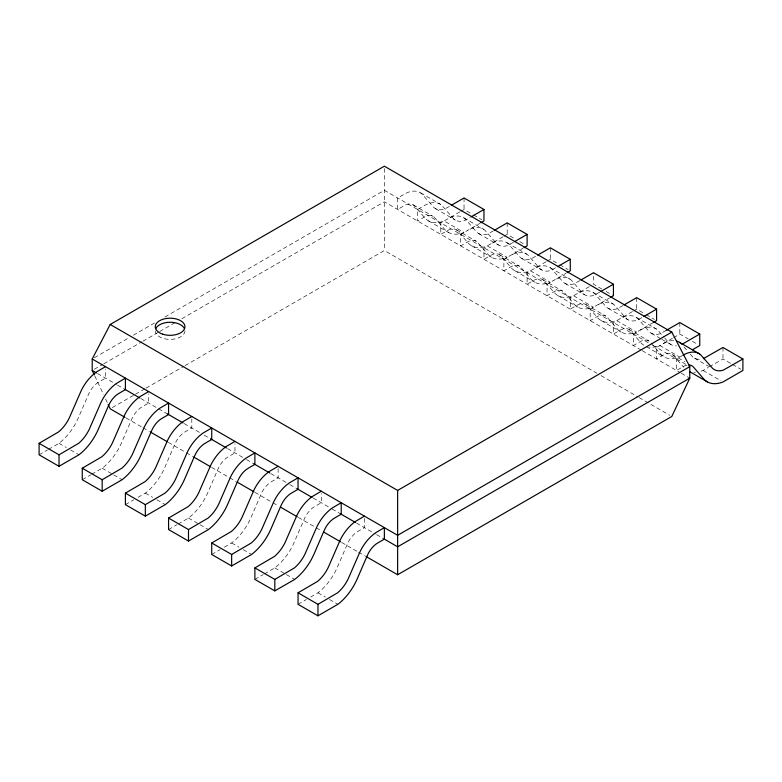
<?xml version="1.0" encoding="UTF-8"?>
<svg xmlns="http://www.w3.org/2000/svg" width="782" height="782" viewBox="0 0 782 782"><rect width="100%" height="100%" fill="white"/><g stroke="black" fill="none" stroke-linecap="round" stroke-linejoin="round"><path stroke-width="0.59" stroke-dasharray="3.91 2.93" d="M94.329 357.755L129.128 337.658M133.351 335.224L154.445 323.044M164.992 316.964L384.363 190.309L648.571 342.848M94.329 369.26L102.765 364.383M103.82 363.777L141.786 341.851M142.842 341.245L158.658 332.115M159.714 331.5L175.539 322.37M181.864 318.714L384.363 201.805L641.172 350.072M449.298 206.487L444.43 209.146A26.608 15.366 -60 0 1 433.766 207.386L421.821 193.809A31.632 18.26 -60 0 0 406.112 193.164L397.637 197.973L397.637 209.478L404.274 205.637A17.527 10.117 -60 0 1 414.597 206.067L424.714 217.777A40.703 23.499 -60 0 0 444.117 220.974L464.039 232.479A40.703 23.499 -60 0 1 444.635 229.273L434.518 217.562A17.527 10.117 -60 0 0 424.196 217.142L417.559 220.974L417.559 209.478L426.034 204.659A31.632 18.26 -60 0 1 441.742 205.304L453.687 218.892A26.608 15.366 -60 0 0 464.342 220.651L470.265 217.376M112.315 407.588L134.455 394.802M135.511 394.196L145.002 388.722M146.058 388.107L184.014 366.191M185.07 365.585L384.363 250.523L596.764 373.161M39.1 454.811L47.487 449.963M48.533 449.357L59.021 443.306A40.703 23.499 -60 0 0 78.415 417.705L88.542 394.314A17.527 10.117 -60 0 1 98.855 381.978L105.492 378.146L105.492 368.938M459.845 211.893L440.794 222.89L440.794 234.395L447.441 230.553A17.527 10.117 -60 0 1 457.753 230.983L467.871 242.694A40.703 23.499 -60 0 0 487.274 245.89L507.195 257.395A40.703 23.499 -60 0 1 487.792 254.189L477.675 242.479A17.527 10.117 -60 0 0 467.353 242.058L460.715 245.89L460.715 234.395L479.757 223.398M460.891 211.287L464.039 209.478L472.426 214.317M493.501 230.798L487.587 234.062A26.608 15.366 -60 0 1 476.922 232.303L464.977 218.725A31.632 18.26 -60 0 0 449.269 218.08L447.636 218.94M82.257 479.728L90.644 474.879M91.689 474.283L102.178 468.223A40.703 23.499 -60 0 0 121.572 442.622L131.699 419.23A17.527 10.117 -60 0 1 142.011 406.894L148.658 403.062L148.658 393.854M503.002 236.809L483.95 247.806L483.95 259.311L490.597 255.47A17.527 10.117 -60 0 1 500.91 255.9L511.037 267.61A40.703 23.499 -60 0 0 530.431 270.807L550.352 282.312A40.703 23.499 -60 0 1 530.949 279.106L520.832 267.395A17.527 10.117 -60 0 0 510.509 266.975L503.872 270.807L503.872 259.311L522.923 248.314M504.048 236.203L507.195 234.395L515.582 239.233M513.422 242.293L507.508 245.568A26.608 15.366 -60 0 1 496.844 243.808L484.899 230.221A31.632 18.26 -60 0 0 469.19 229.576L467.558 230.436M535.611 256.32L530.743 258.979A26.608 15.366 -60 0 1 520.079 257.219L508.134 243.642A31.632 18.26 -60 0 0 492.425 242.997L490.803 243.857M125.413 504.644L133.8 499.796M137.994 497.381L145.335 493.139A40.703 23.499 -60 0 0 164.738 467.548L174.855 444.147A17.527 10.117 -60 0 1 185.168 431.811L191.815 427.979L191.815 418.771M546.159 261.726L527.117 272.723L527.117 284.228L533.754 280.386A17.527 10.117 -60 0 1 544.067 280.816L554.194 292.527A40.703 23.499 -60 0 0 573.587 295.723L593.509 307.228A40.703 23.499 -60 0 1 574.105 304.022L563.988 292.312A17.527 10.117 -60 0 0 553.676 291.891L547.029 295.723L547.029 284.228L566.08 273.231M547.204 261.12L550.352 259.311L558.739 264.15M555.533 267.815L550.665 270.484A26.608 15.366 -60 0 1 540 268.725L528.055 255.137A31.632 18.26 -60 0 0 512.347 254.492L510.714 255.352M579.824 280.63L573.9 283.895A26.608 15.366 -60 0 1 563.236 282.136L551.29 268.558A31.632 18.26 -60 0 0 535.582 267.913L533.959 268.773M168.57 529.561L176.957 524.712M178.013 524.116L188.491 518.055A40.703 23.499 -60 0 0 207.895 492.465L218.012 469.063A17.527 10.117 -60 0 1 228.324 456.727L234.971 452.895L234.971 443.687M589.315 286.642L570.274 297.639L570.274 309.144L576.911 305.312A17.527 10.117 -60 0 1 587.233 305.733L597.35 317.443A40.703 23.499 -60 0 0 616.744 320.64L636.665 332.145A40.703 23.499 -60 0 1 617.262 328.939L607.145 317.228A17.527 10.117 -60 0 0 596.832 316.808L590.185 320.64L590.185 309.144L609.237 298.147M599.735 292.126L593.821 295.401A26.608 15.366 -60 0 1 583.157 293.641L571.212 280.054A31.632 18.26 -60 0 0 555.503 279.409L553.871 280.269M622.98 305.547L617.057 308.812A26.608 15.366 -60 0 1 606.392 307.052L594.447 293.475A31.632 18.26 -60 0 0 578.739 292.83L577.116 293.69M211.727 554.477L220.113 549.638M224.307 547.214L231.648 542.972A40.703 23.499 -60 0 0 251.051 517.381L261.168 493.98A17.527 10.117 -60 0 1 271.491 481.644L278.128 477.812L278.128 468.604M632.472 311.559L613.43 322.555L613.43 334.061L620.067 330.229A17.527 10.117 -60 0 1 630.39 330.649L640.507 342.36A40.703 23.499 -60 0 0 645.737 346.162M633.518 310.953L636.665 309.144L645.052 313.983M641.846 317.648L636.978 320.317A26.608 15.366 -60 0 1 626.314 318.557L614.369 304.97A31.632 18.26 -60 0 0 598.66 304.325L597.028 305.185M653.439 322.458L633.342 334.061L633.342 345.556L639.989 341.724A17.527 10.117 -60 0 1 650.301 342.145M666.137 330.463L660.213 333.728A26.608 15.366 -60 0 1 649.549 331.969L637.604 318.391A31.632 18.26 -60 0 0 621.895 317.746L620.273 318.606M254.883 579.394L263.27 574.555M264.326 573.949L274.805 567.888A40.703 23.499 -60 0 0 294.208 542.297L304.325 518.896A17.527 10.117 -60 0 1 314.647 506.56L321.285 502.728L321.285 493.52M672.481 338.293L656.587 347.472L656.587 358.977L663.224 355.145A17.527 10.117 -60 0 1 673.546 355.566L683.663 367.276M673.537 337.687L679.822 334.061L688.209 338.899M683.351 355.018L676.508 358.977L676.508 370.473L683.145 366.641A17.527 10.117 -60 0 1 687.134 365.096M298.05 604.31L306.436 599.471M310.63 597.047L317.961 592.805A40.703 23.499 -60 0 0 337.365 567.214L347.482 543.813A17.527 10.117 -60 0 1 357.804 531.477L364.441 527.645L364.441 518.446M701.122 371.157A40.703 23.499 -60 0 0 703.067 370.473L708.306 367.452M709.352 366.846L722.979 358.977L731.366 363.816M640.194 330.102L641.817 329.242A31.632 18.26 -60 0 1 657.525 329.887L663.938 337.179M663.429 343.523L665.052 342.663A31.632 18.26 -60 0 1 675.365 340.757M473.472 214.923L481.859 219.762M519.776 241.658L525.015 244.678M559.785 264.756L568.172 269.595M601.896 289.066L593.509 284.228L593.509 272.723M606.089 291.49L612.374 295.117M646.098 314.589L654.485 319.427M692.402 341.323L697.642 344.344M732.421 364.422L740.808 369.26M420.628 192.89L440.54 204.395M463.785 217.807L483.696 229.312M506.941 242.723L526.853 254.228M550.098 267.639L570.019 279.145M593.255 292.556L613.176 304.061M636.411 317.472L656.333 328.978M435.476 208.638L455.398 220.133M478.633 233.554L498.554 245.049M521.789 258.471L541.711 269.966M564.946 283.387L584.868 294.882M608.113 308.303L628.024 319.799M651.269 333.22L660.702 338.665M661.748 339.271L671.181 344.715M694.426 358.136L709.098 366.611M703.067 370.473L720.887 380.766M413.336 204.952L433.257 216.458M456.493 229.869L476.414 241.374M499.649 254.785L519.571 266.291M542.816 279.702L562.727 291.207M585.972 304.618L605.884 316.123M629.129 329.535L649.05 341.04M672.285 354.451L684.866 361.714M652.794 345.282L689.783 366.641M428.487 220.866L448.409 232.371M471.644 245.783L491.565 257.288M514.8 270.709L534.722 282.204M557.957 295.625L577.878 307.121M601.114 320.542L621.035 332.037M646.372 346.661L664.192 356.954M642.227 350.688L680.272 372.652M681.327 373.258L689.783 378.146M600.996 375.595L637.985 396.953M639.041 397.559L669.685 415.252M97.506 373.522L116.528 384.509M117.583 385.115L125.413 389.641M140.828 398.546L168.57 414.558M184.161 423.561L200.202 432.817M204.239 435.154L211.727 439.474M227.494 448.575L245.46 458.946M246.496 459.552L254.883 464.391M270.816 473.589L288.783 483.96M289.839 484.576L298.05 489.307M313.093 497.997L331.763 508.779M332.115 508.974L341.206 514.224M356.426 523.011L375.448 533.998M376.504 534.605L384.363 539.14M126.058 417.959L141.904 427.109M142.959 427.725L149.303 431.381M168.326 442.368L185.236 452.123M186.292 452.739L192.626 456.395M211.648 467.382L228.559 477.137M229.615 477.753L235.959 481.409M254.981 492.396L271.882 502.152M272.947 502.767L278.226 505.817M298.304 517.41L315.214 527.166M316.27 527.782L321.558 530.831M341.636 542.425L357.482 551.574M358.537 552.18L364.881 555.846M59.021 443.306L66.353 447.548M70.546 449.963L78.933 454.811M102.178 468.223L112.657 474.283M113.713 474.879L122.1 479.728M145.335 493.139L152.676 497.381M156.869 499.796L165.256 504.644M188.491 518.055L198.98 524.116M200.026 524.712L208.413 529.561M231.648 542.972L238.989 547.214M243.182 549.638L251.569 554.477M274.805 567.888L285.293 573.949M286.339 574.555L294.726 579.394M317.961 592.805L325.302 597.047M329.496 599.471L337.883 604.31M684.064 346.983L687.183 350.59M690.301 354.207L692.715 356.885A26.608 15.366 -60 0 0 702.128 358.977M664.72 338.078L669.47 343.474A26.608 15.366 -60 0 0 676.469 345.888M651.083 343.054L660.428 353.855A40.703 23.499 -60 0 0 679.822 357.061L659.9 345.556A40.703 23.499 -60 0 1 648.904 347.052M94.788 375.947L103.527 394.568M105.58 398.947L107.633 403.336M722.979 347.472L722.979 358.977M679.822 322.555L679.822 334.061M636.665 297.639L636.665 309.144M550.352 247.806L550.352 259.311M507.195 222.89L507.195 234.395M464.039 197.973L464.039 209.478M384.363 168.599L384.363 250.523M184.953 330.825A14.838 8.563 0 0 1 170.114 339.388A14.838 8.563 0 0 1 155.276 330.825M695.521 372.173A40.703 23.499 -60 0 1 693.761 372.154"/><path stroke-width="1.17" d="M94.27 374.852L92.217 370.473L92.217 358.977L110.203 324.471L384.363 166.195L671.797 332.145L689.783 366.641L689.783 378.146L671.797 416.474L397.637 574.76L365.937 556.452M105.492 366.641L97.027 371.606A31.632 18.26 -60 0 0 81.318 390.394L69.373 417.774A26.608 15.366 -60 0 1 58.709 431.84L39.1 443.306L39.1 454.811L59.021 466.307L78.933 454.811A40.703 23.499 -60 0 0 98.337 429.21L108.454 405.819A17.527 10.117 -60 0 1 118.776 393.473L125.413 389.641L125.413 378.146L116.948 383.112A31.632 18.26 -60 0 0 101.24 401.889L89.285 429.269A26.608 15.366 -60 0 1 78.63 443.335L59.021 454.811L39.1 443.306M451.4 205.265L464.039 197.973L483.95 209.478L483.95 220.974L480.813 222.792M148.658 391.557L140.183 396.523A31.632 18.26 -60 0 0 124.475 415.31L112.53 442.69A26.608 15.366 -60 0 1 101.865 456.756L82.257 468.223L82.257 479.728L102.178 491.223L122.1 479.728A40.703 23.499 -60 0 0 141.493 454.127L151.61 430.735A17.527 10.117 -60 0 1 161.933 418.39L168.57 414.558L168.57 403.062L160.105 408.028A31.632 18.26 -60 0 0 144.396 426.806L132.451 454.186A26.608 15.366 -60 0 1 121.787 468.252L102.178 479.728L82.257 468.223M471.321 216.77L483.95 209.478M494.556 230.182L507.195 222.89L527.117 234.395L527.117 245.89L523.969 247.708M191.815 416.474L183.34 421.439A31.632 18.26 -60 0 0 167.631 440.227L155.686 467.607A26.608 15.366 -60 0 1 145.022 481.673L125.413 493.139L125.413 504.644L145.335 516.14L165.256 504.644A40.703 23.499 -60 0 0 184.65 479.043L194.767 455.652A17.527 10.117 -60 0 1 205.089 443.306L211.727 439.474L211.727 427.979L203.261 432.945A31.632 18.26 -60 0 0 187.553 451.722L175.608 479.102A26.608 15.366 -60 0 1 164.943 493.168L145.335 504.644L125.413 493.139M514.478 241.687L527.117 234.395M537.713 255.098L550.352 247.806L570.274 259.311L570.274 270.807L567.126 272.625M234.971 441.39L226.497 446.356A31.632 18.26 -60 0 0 210.788 465.143L198.843 492.523A26.608 15.366 -60 0 1 188.179 506.589L168.57 518.055L168.57 529.561L188.491 541.056L208.413 529.561A40.703 23.499 -60 0 0 227.806 503.96L237.933 480.568A17.527 10.117 -60 0 1 248.246 468.223L254.883 464.391L254.883 452.895L246.418 457.861A31.632 18.26 -60 0 0 230.71 476.639L218.765 504.019A26.608 15.366 -60 0 1 208.1 518.095L188.491 529.561L168.57 518.055M557.634 266.603L570.274 259.311M580.87 280.015L593.509 272.723L613.43 284.228L613.43 295.723L610.283 297.541M278.128 466.307L269.653 471.272A31.632 18.26 -60 0 0 253.945 490.06L242 517.44A26.608 15.366 -60 0 1 231.335 531.506L211.727 542.972L211.727 554.477L231.648 565.972L251.569 554.477A40.703 23.499 -60 0 0 270.963 528.876L281.09 505.485A17.527 10.117 -60 0 1 291.403 493.139L298.05 489.307L298.05 477.812L289.575 482.777A31.632 18.26 -60 0 0 273.866 501.565L261.921 528.935A26.608 15.366 -60 0 1 251.257 543.011L231.648 554.477L211.727 542.972M600.791 291.52L613.43 284.228M624.026 304.931L636.665 297.639L656.587 309.144L656.587 320.64L653.439 322.458M321.285 491.223L312.81 496.189A31.632 18.26 -60 0 0 297.101 514.976L285.156 542.356A26.608 15.366 -60 0 1 274.492 556.422L254.883 567.888L254.883 579.394L274.805 590.889L294.726 579.394A40.703 23.499 -60 0 0 314.129 553.793L324.247 530.401A17.527 10.117 -60 0 1 334.559 518.055L341.206 514.224L341.206 502.728L332.731 507.694A31.632 18.26 -60 0 0 317.023 526.482L305.078 553.851A26.608 15.366 -60 0 1 294.413 567.928L274.805 579.394L254.883 567.888M643.948 316.436L656.587 309.144M666.137 330.463L679.822 322.555L699.743 334.061L699.743 345.556L692.402 349.798M110.203 324.471L397.637 490.422L671.797 332.145M364.441 516.14L355.966 521.105A31.632 18.26 -60 0 0 340.258 539.893L328.313 567.273A26.608 15.366 -60 0 1 317.658 581.339L298.05 592.805L298.05 604.31L317.961 615.805L337.883 604.31A40.703 23.499 -60 0 0 357.286 578.709L367.403 555.318A17.527 10.117 -60 0 1 377.726 542.972L384.363 539.14L384.363 527.645L375.888 532.61A31.632 18.26 -60 0 0 360.179 551.398L348.234 578.768A26.608 15.366 -60 0 1 337.57 592.844L317.961 604.31L298.05 592.805M681.845 344.393L699.743 334.061M689.783 366.641L397.637 535.308L92.217 358.977M689.783 378.146L397.637 546.813L383.903 538.876M689.001 364.959A17.527 10.117 -60 0 1 693.458 367.061L703.585 378.781A40.703 23.499 -60 0 0 722.979 381.978L742.9 370.473L742.9 358.977L723.291 370.15A26.608 15.366 -60 0 1 712.627 368.39L700.682 354.803A31.632 18.26 -60 0 0 684.973 354.158L683.351 355.018M703.37 358.645L722.979 347.472L742.9 358.977M679.568 342.389L699.489 353.894M689.529 371.577L707.348 381.87M92.217 370.473L96.44 372.916M124.983 389.387L139.773 397.93M167.25 413.795L183.105 422.945M210.583 438.81L226.438 447.969M253.915 463.824L269.761 472.983M297.238 488.848L312.038 497.391M340.571 513.862L355.37 522.405M124.993 417.353L110.203 408.81L108.151 404.431M150.359 431.996L167.27 441.752M193.682 457.011L210.593 466.766M237.014 482.025L253.925 491.78M280.337 507.039L297.248 516.794M323.67 532.053L340.571 541.809M397.637 490.422L397.637 574.76M317.961 604.31L317.961 615.805M274.805 579.394L274.805 590.889M231.648 554.477L231.648 565.972M188.491 529.561L188.491 541.056M145.335 504.644L145.335 516.14M102.178 479.728L102.178 491.223M59.021 454.811L59.021 466.307M155.784 328.606A14.838 8.563 0 0 1 170.114 322.262A14.838 8.563 0 0 1 184.444 328.606M676.86 341.118A31.632 18.26 -60 0 1 680.76 343.308M162.695 334.178A14.838 8.563 0 0 0 184.953 326.759A14.838 8.563 0 0 0 162.695 319.339A14.838 8.563 0 0 0 162.695 334.178"/></g></svg>
